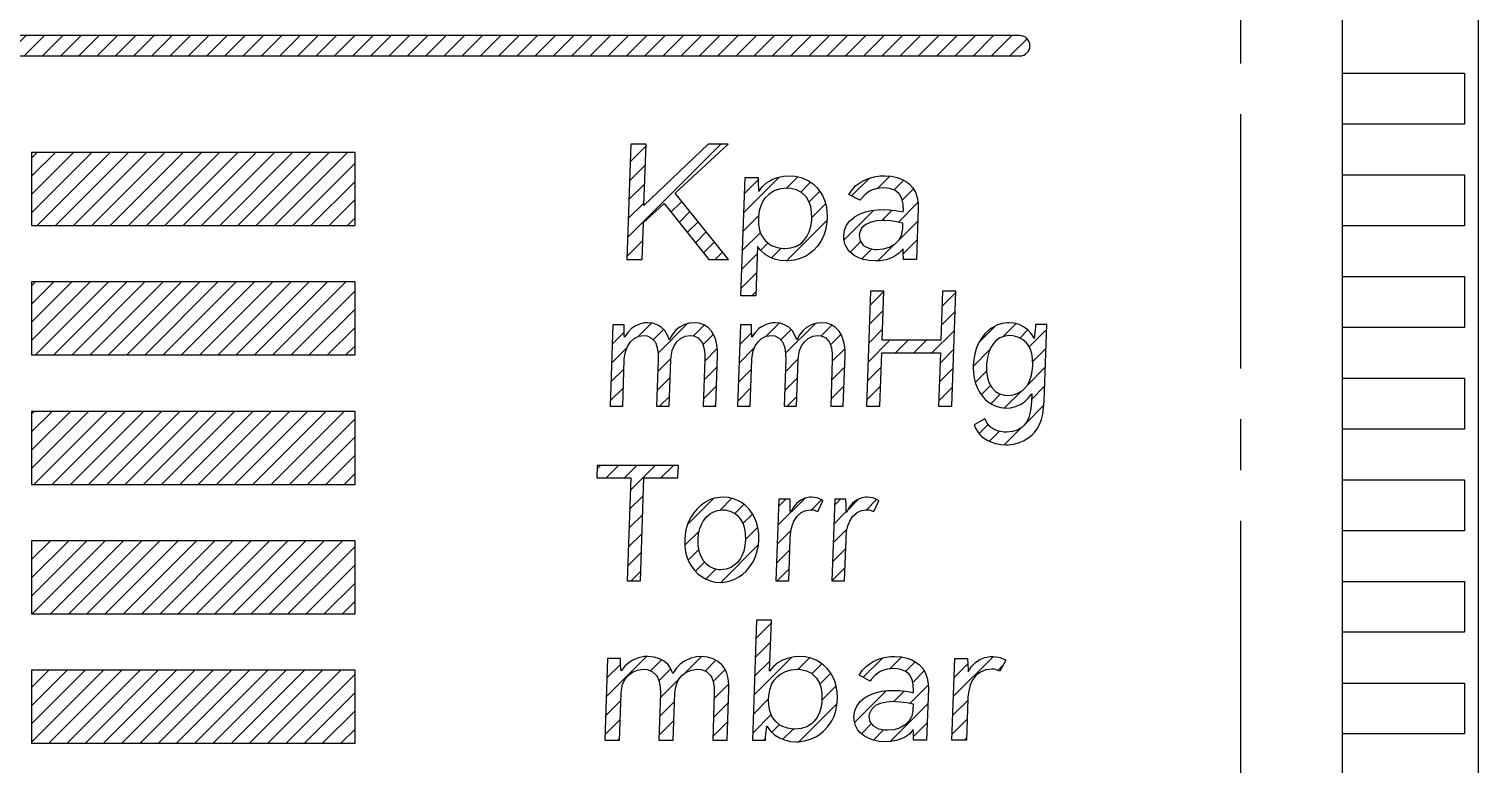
# Model space of a CAD drawing. Header units: millimetres. Extents: x 496 to 1208, y 1378 to 1539.
# Drawn here: x 1056.52 to 1077.9, y 1478.05 to 1488.9 of the extents above; entities that cross this region are included whole.
import ezdxf

# ---------------------------------------------------------------- set-up
doc = ezdxf.new("R2010")
doc.units = ezdxf.units.MM
doc.header["$LTSCALE"] = 3
doc.linetypes.add('CENTER', pattern=[2, 1.25, -0.25, 0.25, -0.25])
doc.layers.add('SY', color=6, linetype='Continuous')
pattern_1 = [(45, (202.90686, 3937.36203), (-0.134703842, 0.134703842), [])]

msp = doc.modelspace()

# ---------------------------------------------------------------- hatches: boundary and pattern name
at = {"linetype": 'Continuous'}
h = msp.add_hatch(dxfattribs=at)
h.set_pattern_fill('ANSI31', color=256, scale=0.06, style=0)
h.set_pattern_definition(pattern_1)
h.paths.add_polyline_path([(1065.626, 1487.201), (1065.594, 1486.297), (1066.54, 1487.201), (1066.836, 1487.201), (1066.053, 1486.476), (1066.841, 1485.5), (1066.549, 1485.5), (1065.89, 1486.323), (1065.586, 1486.042), (1065.567, 1485.5), (1065.34, 1485.5), (1065.4, 1487.201)])
h = msp.add_hatch(dxfattribs=at)
h.set_pattern_fill('ANSI31', color=256, scale=0.06, style=0)
h.set_pattern_definition(pattern_1)
h.paths.add_polyline_path([(1056.556, 1485.999), (1056.556, 1487.076), (1061.33, 1487.076), (1061.33, 1485.999)])
h = msp.add_hatch(dxfattribs=at)
h.set_pattern_fill('ANSI31', color=256, scale=0.06, style=0)
h.set_pattern_definition(pattern_1)
h.paths.add_polyline_path([(1068.298, 1486.105), (1068.29, 1486.016), (1068.274, 1485.933), (1068.249, 1485.856), (1068.215, 1485.785), (1068.205, 1485.768), (1068.153, 1485.694), (1068.095, 1485.631), (1068.029, 1485.577), (1067.983, 1485.549), (1067.9, 1485.511), (1067.814, 1485.488), (1067.726, 1485.476), (1067.694, 1485.476), (1067.606, 1485.483), (1067.52, 1485.503), (1067.454, 1485.531), (1067.381, 1485.573), (1067.318, 1485.629), (1067.268, 1485.691), (1067.243, 1484.962), (1067.026, 1484.962), (1067.087, 1486.706), (1067.278, 1486.706), (1067.28, 1486.616), (1067.284, 1486.537), (1067.287, 1486.501), (1067.34, 1486.572), (1067.405, 1486.628), (1067.479, 1486.673), (1067.483, 1486.676), (1067.567, 1486.709), (1067.654, 1486.728), (1067.739, 1486.734), (1067.826, 1486.728), (1067.912, 1486.708), (1067.993, 1486.674), (1068.022, 1486.659), (1068.09, 1486.612), (1068.149, 1486.555), (1068.2, 1486.488), (1068.229, 1486.442), (1068.26, 1486.371), (1068.282, 1486.295), (1068.295, 1486.214), (1068.299, 1486.128)])
h.paths.add_polyline_path([(1067.506, 1486.504), (1067.528, 1486.514), (1067.614, 1486.54), (1067.704, 1486.548), (1067.761, 1486.545), (1067.844, 1486.525), (1067.917, 1486.487), (1067.978, 1486.432), (1067.991, 1486.416), (1068.029, 1486.353), (1068.055, 1486.281), (1068.069, 1486.198), (1068.071, 1486.105), (1068.07, 1486.076), (1068.058, 1485.986), (1068.034, 1485.906), (1068, 1485.836), (1067.955, 1485.777), (1067.917, 1485.741), (1067.845, 1485.696), (1067.764, 1485.669), (1067.673, 1485.661), (1067.648, 1485.661), (1067.56, 1485.674), (1067.478, 1485.705), (1067.445, 1485.724), (1067.383, 1485.778), (1067.332, 1485.849), (1067.325, 1485.863), (1067.3, 1485.933), (1067.285, 1486.013), (1067.283, 1486.105), (1067.284, 1486.126), (1067.295, 1486.215), (1067.318, 1486.292), (1067.35, 1486.36), (1067.375, 1486.397), (1067.436, 1486.459)])
h = msp.add_hatch(dxfattribs=at)
h.set_pattern_fill('ANSI31', color=256, scale=0.06, style=0)
h.set_pattern_definition(pattern_1)
h.paths.add_polyline_path([(1069.37, 1486.458), (1069.358, 1486.473), (1069.297, 1486.52), (1069.217, 1486.547), (1069.131, 1486.555), (1069.035, 1486.547), (1068.952, 1486.522), (1068.925, 1486.508), (1068.857, 1486.459), (1068.798, 1486.394), (1068.782, 1486.372), (1068.619, 1486.457), (1068.665, 1486.527), (1068.723, 1486.588), (1068.795, 1486.64), (1068.828, 1486.659), (1068.907, 1486.694), (1068.992, 1486.719), (1069.082, 1486.732), (1069.147, 1486.734), (1069.242, 1486.728), (1069.329, 1486.71), (1069.407, 1486.68), (1069.477, 1486.638), (1069.511, 1486.61), (1069.561, 1486.555), (1069.6, 1486.489), (1069.626, 1486.415), (1069.639, 1486.332), (1069.641, 1486.256), (1069.615, 1485.5), (1069.423, 1485.5), (1069.42, 1485.604), (1069.418, 1485.655), (1069.36, 1485.59), (1069.289, 1485.54), (1069.25, 1485.521), (1069.169, 1485.494), (1069.079, 1485.479), (1069.012, 1485.476), (1068.919, 1485.482), (1068.833, 1485.499), (1068.775, 1485.519), (1068.697, 1485.558), (1068.632, 1485.611), (1068.601, 1485.647), (1068.563, 1485.715), (1068.544, 1485.794), (1068.542, 1485.849), (1068.554, 1485.931), (1068.585, 1486.003), (1068.632, 1486.068), (1068.699, 1486.124), (1068.713, 1486.132), (1068.783, 1486.17), (1068.862, 1486.199), (1068.948, 1486.22), (1069.042, 1486.232), (1069.127, 1486.235), (1069.215, 1486.232), (1069.304, 1486.222), (1069.394, 1486.206), (1069.422, 1486.2), (1069.423, 1486.221), (1069.419, 1486.315), (1069.401, 1486.395)])
h.paths.add_polyline_path([(1069.022, 1486.066), (1069.124, 1486.072), (1069.147, 1486.072), (1069.231, 1486.066), (1069.322, 1486.054), (1069.416, 1486.035), (1069.413, 1485.947), (1069.412, 1485.935), (1069.396, 1485.852), (1069.358, 1485.783), (1069.298, 1485.726), (1069.289, 1485.719), (1069.214, 1485.678), (1069.13, 1485.653), (1069.038, 1485.645), (1069, 1485.647), (1068.911, 1485.663), (1068.841, 1485.7), (1068.83, 1485.709), (1068.783, 1485.771), (1068.769, 1485.851), (1068.773, 1485.885), (1068.804, 1485.958), (1068.867, 1486.014), (1068.935, 1486.046)])
h = msp.add_hatch(dxfattribs=at)
h.set_pattern_fill('ANSI31', color=256, scale=0.06, style=0)
h.set_pattern_definition(pattern_1)
h.paths.add_polyline_path([(1056.556, 1484.089), (1056.556, 1485.166), (1061.33, 1485.166), (1061.33, 1484.089)])
h = msp.add_hatch(dxfattribs=at)
h.set_pattern_fill('ANSI31', color=256, scale=0.06, style=0)
h.set_pattern_definition(pattern_1)
h.paths.add_polyline_path([(1070.137, 1483.331), (1069.942, 1483.331), (1069.969, 1484.12), (1069.103, 1484.12), (1069.075, 1483.331), (1068.879, 1483.331), (1068.938, 1485.03), (1069.135, 1485.03), (1069.109, 1484.306), (1069.976, 1484.306), (1070, 1485.03), (1070.197, 1485.03)])
h = msp.add_hatch(dxfattribs=at)
h.set_pattern_fill('ANSI31', color=256, scale=0.06, style=0)
h.set_pattern_definition(pattern_1)
h.paths.add_polyline_path([(1066.456, 1484.262), (1066.444, 1484.285), (1066.395, 1484.34), (1066.329, 1484.37), (1066.278, 1484.375), (1066.203, 1484.364), (1066.134, 1484.331), (1066.08, 1484.283), (1066.039, 1484.224), (1066.01, 1484.153), (1065.993, 1484.068), (1065.989, 1484.016), (1065.965, 1483.331), (1065.781, 1483.331), (1065.804, 1484.018), (1065.802, 1484.113), (1065.791, 1484.193), (1065.768, 1484.261), (1065.757, 1484.283), (1065.707, 1484.339), (1065.642, 1484.37), (1065.592, 1484.375), (1065.517, 1484.364), (1065.449, 1484.331), (1065.394, 1484.283), (1065.354, 1484.223), (1065.324, 1484.152), (1065.308, 1484.067), (1065.304, 1484.016), (1065.28, 1483.331), (1065.093, 1483.331), (1065.134, 1484.536), (1065.3, 1484.536), (1065.301, 1484.459), (1065.304, 1484.373), (1065.305, 1484.352), (1065.354, 1484.422), (1065.409, 1484.478), (1065.456, 1484.51), (1065.527, 1484.544), (1065.602, 1484.561), (1065.648, 1484.564), (1065.726, 1484.556), (1065.798, 1484.531), (1065.848, 1484.501), (1065.9, 1484.448), (1065.94, 1484.383), (1065.966, 1484.311), (1066.009, 1484.386), (1066.06, 1484.448), (1066.118, 1484.497), (1066.123, 1484.501), (1066.194, 1484.538), (1066.268, 1484.559), (1066.331, 1484.564), (1066.409, 1484.556), (1066.479, 1484.532), (1066.541, 1484.492), (1066.591, 1484.441), (1066.627, 1484.382), (1066.654, 1484.314), (1066.671, 1484.237), (1066.68, 1484.151), (1066.679, 1484.083), (1066.653, 1483.331), (1066.469, 1483.331), (1066.492, 1484.018), (1066.49, 1484.113), (1066.478, 1484.194)])
h = msp.add_hatch(dxfattribs=at)
h.set_pattern_fill('ANSI31', color=256, scale=0.06, style=0)
h.set_pattern_definition(pattern_1)
h.paths.add_polyline_path([(1067.65, 1484.261), (1067.639, 1484.283), (1067.589, 1484.339), (1067.524, 1484.37), (1067.474, 1484.375), (1067.399, 1484.364), (1067.331, 1484.331), (1067.278, 1484.283), (1067.236, 1484.223), (1067.206, 1484.152), (1067.19, 1484.067), (1067.186, 1484.016), (1067.162, 1483.331), (1066.975, 1483.331), (1067.017, 1484.536), (1067.182, 1484.536), (1067.183, 1484.459), (1067.186, 1484.373), (1067.187, 1484.352), (1067.236, 1484.422), (1067.291, 1484.478), (1067.338, 1484.51), (1067.409, 1484.544), (1067.484, 1484.561), (1067.53, 1484.564), (1067.608, 1484.556), (1067.68, 1484.531), (1067.73, 1484.501), (1067.782, 1484.448), (1067.823, 1484.383), (1067.849, 1484.311), (1067.891, 1484.386), (1067.942, 1484.448), (1068, 1484.497), (1068.005, 1484.501), (1068.076, 1484.538), (1068.15, 1484.559), (1068.213, 1484.564), (1068.291, 1484.556), (1068.362, 1484.532), (1068.423, 1484.492), (1068.473, 1484.441), (1068.509, 1484.382), (1068.536, 1484.314), (1068.553, 1484.237), (1068.562, 1484.151), (1068.562, 1484.083), (1068.535, 1483.331), (1068.351, 1483.331), (1068.374, 1484.018), (1068.372, 1484.113), (1068.361, 1484.194), (1068.339, 1484.262), (1068.326, 1484.285), (1068.277, 1484.34), (1068.211, 1484.37), (1068.16, 1484.375), (1068.085, 1484.364), (1068.016, 1484.331), (1067.963, 1484.283), (1067.921, 1484.224), (1067.892, 1484.153), (1067.875, 1484.068), (1067.871, 1484.016), (1067.847, 1483.331), (1067.663, 1483.331), (1067.687, 1484.018), (1067.685, 1484.113), (1067.673, 1484.193)])
h = msp.add_hatch(dxfattribs=at)
h.set_pattern_fill('ANSI31', color=256, scale=0.06, style=0)
h.set_pattern_definition(pattern_1)
h.paths.add_polyline_path([(1071.31, 1484.404), (1071.353, 1484.335), (1071.353, 1484.333), (1071.364, 1484.42), (1071.371, 1484.5), (1071.374, 1484.538), (1071.54, 1484.538), (1071.5, 1483.407), (1071.493, 1483.308), (1071.48, 1483.217), (1071.46, 1483.135), (1071.432, 1483.063), (1071.399, 1482.999), (1071.358, 1482.945), (1071.324, 1482.91), (1071.261, 1482.86), (1071.195, 1482.822), (1071.124, 1482.792), (1071.05, 1482.773), (1070.971, 1482.765), (1070.942, 1482.764), (1070.861, 1482.769), (1070.785, 1482.783), (1070.713, 1482.806), (1070.646, 1482.838), (1070.643, 1482.84), (1070.578, 1482.887), (1070.527, 1482.944), (1070.488, 1483.009), (1070.47, 1483.057), (1070.625, 1483.147), (1070.66, 1483.082), (1070.705, 1483.029), (1070.762, 1482.99), (1070.829, 1482.964), (1070.909, 1482.952), (1070.95, 1482.95), (1071.034, 1482.958), (1071.107, 1482.98), (1071.171, 1483.018), (1071.208, 1483.052), (1071.244, 1483.102), (1071.274, 1483.166), (1071.295, 1483.244), (1071.308, 1483.336), (1071.313, 1483.412), (1071.317, 1483.516), (1071.266, 1483.449), (1071.208, 1483.394), (1071.15, 1483.359), (1071.077, 1483.327), (1071.002, 1483.31), (1070.937, 1483.305), (1070.861, 1483.312), (1070.788, 1483.333), (1070.718, 1483.366), (1070.694, 1483.381), (1070.636, 1483.427), (1070.584, 1483.484), (1070.54, 1483.55), (1070.515, 1483.6), (1070.487, 1483.669), (1070.468, 1483.745), (1070.456, 1483.826), (1070.453, 1483.912), (1070.454, 1483.934), (1070.461, 1484.022), (1070.476, 1484.105), (1070.498, 1484.181), (1070.528, 1484.253), (1070.536, 1484.271), (1070.581, 1484.344), (1070.632, 1484.408), (1070.689, 1484.46), (1070.731, 1484.489), (1070.804, 1484.527), (1070.877, 1484.552), (1070.953, 1484.563), (1070.98, 1484.564), (1071.058, 1484.557), (1071.131, 1484.537), (1071.197, 1484.505), (1071.258, 1484.461)])
h.paths.add_polyline_path([(1070.786, 1484.296), (1070.847, 1484.34), (1070.918, 1484.366), (1070.996, 1484.375), (1071.042, 1484.373), (1071.114, 1484.354), (1071.18, 1484.319), (1071.239, 1484.269), (1071.26, 1484.244), (1071.294, 1484.184), (1071.317, 1484.113), (1071.33, 1484.03), (1071.332, 1483.934), (1071.328, 1483.883), (1071.315, 1483.793), (1071.291, 1483.716), (1071.258, 1483.65), (1071.215, 1483.598), (1071.18, 1483.565), (1071.114, 1483.524), (1071.043, 1483.499), (1070.965, 1483.491), (1070.917, 1483.494), (1070.844, 1483.513), (1070.782, 1483.551), (1070.729, 1483.607), (1070.718, 1483.624), (1070.685, 1483.685), (1070.664, 1483.758), (1070.652, 1483.841), (1070.651, 1483.934), (1070.652, 1483.96), (1070.663, 1484.05), (1070.682, 1484.13), (1070.712, 1484.199), (1070.752, 1484.259)])
h = msp.add_hatch(dxfattribs=at)
h.set_pattern_fill('ANSI31', color=256, scale=0.06, style=0)
h.set_pattern_definition(pattern_1)
h.paths.add_polyline_path([(1056.556, 1482.179), (1056.556, 1483.256), (1061.33, 1483.256), (1061.33, 1482.179)])
h = msp.add_hatch(dxfattribs=at)
h.set_pattern_fill('ANSI31', color=256, scale=0.06, style=0)
h.set_pattern_definition(pattern_1)
h.paths.add_polyline_path([(1064.898, 1482.274), (1064.904, 1482.458), (1066.103, 1482.458), (1066.096, 1482.274), (1065.594, 1482.274), (1065.541, 1480.758), (1065.345, 1480.758), (1065.398, 1482.274)])
h = msp.add_hatch(dxfattribs=at)
h.set_pattern_fill('ANSI31', color=256, scale=0.06, style=0)
h.set_pattern_definition(pattern_1)
h.paths.add_polyline_path([(1067.267, 1481.194), (1067.242, 1481.117), (1067.209, 1481.046), (1067.204, 1481.036), (1067.159, 1480.965), (1067.107, 1480.903), (1067.047, 1480.85), (1066.996, 1480.813), (1066.924, 1480.776), (1066.851, 1480.749), (1066.775, 1480.735), (1066.721, 1480.732), (1066.644, 1480.738), (1066.57, 1480.756), (1066.5, 1480.786), (1066.453, 1480.813), (1066.391, 1480.859), (1066.338, 1480.914), (1066.291, 1480.977), (1066.258, 1481.036), (1066.228, 1481.108), (1066.209, 1481.183), (1066.197, 1481.264), (1066.195, 1481.349), (1066.195, 1481.362), (1066.203, 1481.446), (1066.219, 1481.528), (1066.243, 1481.604), (1066.277, 1481.676), (1066.283, 1481.687), (1066.329, 1481.757), (1066.38, 1481.82), (1066.438, 1481.874), (1066.492, 1481.911), (1066.562, 1481.949), (1066.637, 1481.974), (1066.712, 1481.988), (1066.765, 1481.991), (1066.843, 1481.985), (1066.917, 1481.967), (1066.988, 1481.938), (1067.033, 1481.911), (1067.095, 1481.866), (1067.149, 1481.811), (1067.194, 1481.747), (1067.226, 1481.689), (1067.256, 1481.617), (1067.276, 1481.542), (1067.288, 1481.461), (1067.291, 1481.376), (1067.29, 1481.362), (1067.283, 1481.275)])
h.paths.add_polyline_path([(1066.968, 1481.021), (1066.908, 1480.971), (1066.879, 1480.954), (1066.807, 1480.927), (1066.728, 1480.918), (1066.693, 1480.92), (1066.619, 1480.937), (1066.551, 1480.971), (1066.522, 1480.995), (1066.471, 1481.053), (1066.431, 1481.124), (1066.408, 1481.194), (1066.395, 1481.273), (1066.393, 1481.362), (1066.401, 1481.447), (1066.419, 1481.527), (1066.448, 1481.598), (1066.469, 1481.637), (1066.519, 1481.702), (1066.578, 1481.751), (1066.608, 1481.769), (1066.681, 1481.796), (1066.759, 1481.805), (1066.794, 1481.803), (1066.868, 1481.786), (1066.936, 1481.751), (1066.966, 1481.728), (1067.016, 1481.671), (1067.056, 1481.598), (1067.077, 1481.529), (1067.09, 1481.449), (1067.092, 1481.362), (1067.084, 1481.276), (1067.066, 1481.196), (1067.039, 1481.124), (1067.017, 1481.086)])
h = msp.add_hatch(dxfattribs=at)
h.set_pattern_fill('ANSI31', color=256, scale=0.06, style=0)
h.set_pattern_definition(pattern_1)
h.paths.add_polyline_path([(1067.542, 1480.758), (1067.584, 1481.963), (1067.75, 1481.963), (1067.751, 1481.872), (1067.754, 1481.793), (1067.756, 1481.765), (1067.799, 1481.843), (1067.849, 1481.903), (1067.907, 1481.948), (1067.97, 1481.977), (1068.042, 1481.99), (1068.066, 1481.991), (1068.144, 1481.982), (1068.164, 1481.977), (1068.233, 1481.939), (1068.236, 1481.937), (1068.162, 1481.777), (1068.093, 1481.802), (1068.057, 1481.805), (1067.981, 1481.794), (1067.914, 1481.762), (1067.855, 1481.709), (1067.844, 1481.696), (1067.807, 1481.637), (1067.78, 1481.567), (1067.762, 1481.485), (1067.752, 1481.392), (1067.751, 1481.373), (1067.73, 1480.758)])
h = msp.add_hatch(dxfattribs=at)
h.set_pattern_fill('ANSI31', color=256, scale=0.06, style=0)
h.set_pattern_definition(pattern_1)
h.paths.add_polyline_path([(1068.574, 1481.963), (1068.576, 1481.872), (1068.579, 1481.793), (1068.581, 1481.765), (1068.623, 1481.843), (1068.673, 1481.903), (1068.731, 1481.948), (1068.795, 1481.977), (1068.867, 1481.99), (1068.89, 1481.991), (1068.968, 1481.982), (1068.989, 1481.977), (1069.057, 1481.939), (1069.06, 1481.937), (1068.986, 1481.777), (1068.916, 1481.802), (1068.882, 1481.805), (1068.806, 1481.794), (1068.739, 1481.762), (1068.679, 1481.709), (1068.668, 1481.696), (1068.632, 1481.637), (1068.604, 1481.567), (1068.585, 1481.485), (1068.577, 1481.392), (1068.576, 1481.373), (1068.554, 1480.758), (1068.367, 1480.758), (1068.409, 1481.963)])
h = msp.add_hatch(dxfattribs=at)
h.set_pattern_fill('ANSI31', color=256, scale=0.06, style=0)
h.set_pattern_definition(pattern_1)
h.paths.add_polyline_path([(1056.556, 1480.269), (1056.556, 1481.346), (1061.33, 1481.346), (1061.33, 1480.269)])
h = msp.add_hatch(dxfattribs=at)
h.set_pattern_fill('ANSI31', color=256, scale=0.06, style=0)
h.set_pattern_definition(pattern_1)
h.paths.add_polyline_path([(1068.4, 1478.761), (1068.365, 1478.691), (1068.355, 1478.673), (1068.304, 1478.599), (1068.245, 1478.536), (1068.18, 1478.483), (1068.133, 1478.455), (1068.05, 1478.417), (1067.965, 1478.393), (1067.877, 1478.381), (1067.845, 1478.381), (1067.756, 1478.387), (1067.67, 1478.408), (1067.594, 1478.439), (1067.522, 1478.482), (1067.462, 1478.539), (1067.412, 1478.607), (1067.409, 1478.612), (1067.399, 1478.532), (1067.39, 1478.45), (1067.386, 1478.406), (1067.195, 1478.406), (1067.256, 1480.173), (1067.474, 1480.173), (1067.448, 1479.423), (1067.505, 1479.49), (1067.572, 1479.545), (1067.641, 1479.586), (1067.726, 1479.617), (1067.813, 1479.635), (1067.889, 1479.639), (1067.977, 1479.633), (1068.061, 1479.613), (1068.144, 1479.58), (1068.172, 1479.565), (1068.24, 1479.518), (1068.3, 1479.461), (1068.35, 1479.394), (1068.379, 1479.347), (1068.41, 1479.276), (1068.433, 1479.201), (1068.446, 1479.12), (1068.45, 1479.033), (1068.449, 1479.009), (1068.442, 1478.921), (1068.425, 1478.839)])
h.paths.add_polyline_path([(1067.996, 1478.602), (1067.914, 1478.576), (1067.823, 1478.567), (1067.798, 1478.567), (1067.711, 1478.581), (1067.629, 1478.61), (1067.595, 1478.629), (1067.533, 1478.683), (1067.483, 1478.754), (1067.476, 1478.768), (1067.45, 1478.839), (1067.435, 1478.919), (1067.433, 1479.009), (1067.436, 1479.058), (1067.451, 1479.147), (1067.478, 1479.225), (1067.515, 1479.29), (1067.565, 1479.344), (1067.607, 1479.377), (1067.682, 1479.418), (1067.765, 1479.443), (1067.854, 1479.451), (1067.91, 1479.448), (1067.995, 1479.428), (1068.067, 1479.391), (1068.128, 1479.335), (1068.141, 1479.32), (1068.179, 1479.258), (1068.204, 1479.185), (1068.219, 1479.103), (1068.221, 1479.009), (1068.22, 1478.982), (1068.208, 1478.891), (1068.184, 1478.811), (1068.151, 1478.741), (1068.105, 1478.683), (1068.066, 1478.646)])
h = msp.add_hatch(dxfattribs=at)
h.set_pattern_fill('ANSI31', color=256, scale=0.06, style=0)
h.set_pattern_definition(pattern_1)
h.paths.add_polyline_path([(1066.196, 1479.573), (1066.202, 1479.576), (1066.284, 1479.613), (1066.369, 1479.634), (1066.442, 1479.639), (1066.533, 1479.631), (1066.614, 1479.607), (1066.686, 1479.567), (1066.744, 1479.516), (1066.787, 1479.458), (1066.818, 1479.391), (1066.838, 1479.313), (1066.848, 1479.226), (1066.848, 1479.158), (1066.823, 1478.406), (1066.608, 1478.406), (1066.632, 1479.094), (1066.63, 1479.189), (1066.615, 1479.269), (1066.589, 1479.337), (1066.575, 1479.361), (1066.518, 1479.416), (1066.441, 1479.446), (1066.382, 1479.451), (1066.294, 1479.44), (1066.216, 1479.406), (1066.153, 1479.358), (1066.106, 1479.299), (1066.073, 1479.228), (1066.054, 1479.144), (1066.05, 1479.091), (1066.026, 1478.406), (1065.812, 1478.406), (1065.836, 1479.094), (1065.834, 1479.188), (1065.819, 1479.269), (1065.792, 1479.336), (1065.779, 1479.358), (1065.722, 1479.415), (1065.646, 1479.445), (1065.588, 1479.451), (1065.5, 1479.44), (1065.423, 1479.406), (1065.36, 1479.358), (1065.313, 1479.298), (1065.279, 1479.227), (1065.261, 1479.143), (1065.256, 1479.091), (1065.232, 1478.406), (1065.016, 1478.406), (1065.058, 1479.611), (1065.249, 1479.611), (1065.25, 1479.536), (1065.254, 1479.449), (1065.255, 1479.428), (1065.312, 1479.498), (1065.376, 1479.553), (1065.43, 1479.586), (1065.511, 1479.619), (1065.599, 1479.637), (1065.651, 1479.639), (1065.743, 1479.631), (1065.825, 1479.607), (1065.883, 1479.576), (1065.944, 1479.525), (1065.991, 1479.458), (1066.022, 1479.386), (1066.071, 1479.462), (1066.129, 1479.525)])
h = msp.add_hatch(dxfattribs=at)
h.set_pattern_fill('ANSI31', color=256, scale=0.06, style=0)
h.set_pattern_definition(pattern_1)
h.paths.add_polyline_path([(1068.705, 1478.836), (1068.734, 1478.908), (1068.783, 1478.973), (1068.849, 1479.028), (1068.863, 1479.038), (1068.934, 1479.076), (1069.012, 1479.105), (1069.098, 1479.126), (1069.192, 1479.136), (1069.277, 1479.139), (1069.365, 1479.136), (1069.454, 1479.128), (1069.544, 1479.112), (1069.572, 1479.105), (1069.573, 1479.126), (1069.569, 1479.221), (1069.551, 1479.3), (1069.52, 1479.364), (1069.508, 1479.379), (1069.447, 1479.425), (1069.368, 1479.452), (1069.281, 1479.46), (1069.185, 1479.452), (1069.103, 1479.427), (1069.075, 1479.414), (1069.007, 1479.365), (1068.949, 1479.299), (1068.933, 1479.277), (1068.77, 1479.363), (1068.815, 1479.432), (1068.873, 1479.493), (1068.945, 1479.545), (1068.979, 1479.565), (1069.057, 1479.6), (1069.141, 1479.624), (1069.232, 1479.637), (1069.297, 1479.639), (1069.393, 1479.633), (1069.479, 1479.615), (1069.557, 1479.585), (1069.627, 1479.543), (1069.661, 1479.516), (1069.711, 1479.46), (1069.75, 1479.395), (1069.776, 1479.321), (1069.79, 1479.238), (1069.792, 1479.161), (1069.765, 1478.406), (1069.573, 1478.406), (1069.57, 1478.509), (1069.568, 1478.56), (1069.511, 1478.495), (1069.439, 1478.446), (1069.4, 1478.427), (1069.319, 1478.399), (1069.231, 1478.384), (1069.161, 1478.381), (1069.07, 1478.387), (1068.984, 1478.405), (1068.926, 1478.425), (1068.847, 1478.463), (1068.782, 1478.516), (1068.751, 1478.553), (1068.714, 1478.62), (1068.695, 1478.699), (1068.693, 1478.754)])
h.paths.add_polyline_path([(1068.955, 1478.863), (1069.017, 1478.919), (1069.086, 1478.952), (1069.172, 1478.971), (1069.274, 1478.978), (1069.297, 1478.977), (1069.383, 1478.972), (1069.472, 1478.96), (1069.566, 1478.94), (1069.563, 1478.852), (1069.563, 1478.841), (1069.546, 1478.758), (1069.508, 1478.688), (1069.448, 1478.631), (1069.439, 1478.624), (1069.364, 1478.584), (1069.28, 1478.559), (1069.188, 1478.55), (1069.149, 1478.552), (1069.062, 1478.569), (1068.991, 1478.605), (1068.98, 1478.614), (1068.933, 1478.676), (1068.92, 1478.756), (1068.923, 1478.791)])
h = msp.add_hatch(dxfattribs=at)
h.set_pattern_fill('ANSI31', color=256, scale=0.06, style=0)
h.set_pattern_definition(pattern_1)
h.paths.add_polyline_path([(1070.44, 1479.285), (1070.408, 1479.215), (1070.387, 1479.134), (1070.376, 1479.04), (1070.376, 1479.021), (1070.354, 1478.406), (1070.137, 1478.406), (1070.18, 1479.611), (1070.371, 1479.611), (1070.373, 1479.521), (1070.377, 1479.442), (1070.379, 1479.414), (1070.429, 1479.491), (1070.486, 1479.551), (1070.552, 1479.596), (1070.626, 1479.626), (1070.709, 1479.639), (1070.737, 1479.639), (1070.827, 1479.631), (1070.851, 1479.625), (1070.93, 1479.588), (1070.934, 1479.586), (1070.849, 1479.425), (1070.768, 1479.451), (1070.728, 1479.453), (1070.64, 1479.443), (1070.562, 1479.41), (1070.494, 1479.358), (1070.481, 1479.344)])
h = msp.add_hatch(dxfattribs=at)
h.set_pattern_fill('ANSI31', color=256, scale=0.06, style=0)
h.set_pattern_definition(pattern_1)
h.paths.add_polyline_path([(1056.556, 1478.359), (1056.556, 1479.436), (1061.33, 1479.436), (1061.33, 1478.359)])
at = {"layer": 'SY', "linetype": 'Continuous'}
h = msp.add_hatch(dxfattribs=at)
h.set_pattern_fill('ANSI31', color=256, scale=0.06, style=0)
h.set_pattern_definition(pattern_1)
h.paths.add_polyline_path([(1071.14, 1488.502), (1032.808, 1488.502, -1), (1032.808, 1488.802), (1071.14, 1488.802, -1)])

# ---------------------------------------------------------------- linework, layer by layer
msp.add_lwpolyline([(1077.905, 1509.351), (1077.905, 1445.391), (1025.185, 1445.391), (1025.185, 1509.351)], close=True)
for points in [[(1075.905, 1445.391), (1075.905, 1509.351)], [(1075.905, 1488.246), (1077.705, 1488.246), (1077.705, 1487.496), (1075.905, 1487.496)], [(1075.905, 1486.746), (1077.705, 1486.746), (1077.705, 1485.996), (1075.905, 1485.996)], [(1075.905, 1485.246), (1077.705, 1485.246), (1077.705, 1484.496), (1075.905, 1484.496)], [(1075.905, 1483.746), (1077.705, 1483.746), (1077.705, 1482.996), (1075.905, 1482.996)], [(1075.905, 1482.246), (1077.705, 1482.246), (1077.705, 1481.496), (1075.905, 1481.496)], [(1075.905, 1480.746), (1077.705, 1480.746), (1077.705, 1479.996), (1075.905, 1479.996)], [(1075.905, 1479.246), (1077.705, 1479.246), (1077.705, 1478.496), (1075.905, 1478.496)]]:
    msp.add_lwpolyline(points)
at = {"linetype": 'CENTER'}
msp.add_lwpolyline([(1073.405, 1507.851), (1029.685, 1507.851, 0.414214), (1028.685, 1506.851), (1028.685, 1447.891, 0.414214), (1029.685, 1446.891), (1073.405, 1446.891, 0.414214), (1074.405, 1447.891), (1074.405, 1506.851, 0.414214)], format="xyb", close=True, dxfattribs=at)
at = {"linetype": 'Continuous'}
for points in [[(1065.4, 1487.201), (1065.34, 1485.5), (1065.567, 1485.5), (1065.586, 1486.042), (1065.89, 1486.323), (1066.549, 1485.5), (1066.841, 1485.5), (1066.053, 1486.476), (1066.836, 1487.201), (1066.54, 1487.201), (1065.594, 1486.297), (1065.626, 1487.201)], [(1061.33, 1485.999), (1061.33, 1487.076), (1056.556, 1487.076), (1056.556, 1485.999)], [(1068.298, 1486.105), (1068.29, 1486.016), (1068.274, 1485.933), (1068.249, 1485.856), (1068.215, 1485.785), (1068.205, 1485.768), (1068.153, 1485.694), (1068.095, 1485.631), (1068.029, 1485.577), (1067.983, 1485.549), (1067.9, 1485.511), (1067.814, 1485.488), (1067.726, 1485.476), (1067.694, 1485.476), (1067.606, 1485.483), (1067.52, 1485.503), (1067.454, 1485.531), (1067.381, 1485.573), (1067.318, 1485.629), (1067.268, 1485.691), (1067.243, 1484.962), (1067.026, 1484.962), (1067.087, 1486.706), (1067.278, 1486.706), (1067.28, 1486.616), (1067.284, 1486.537), (1067.287, 1486.501), (1067.34, 1486.572), (1067.405, 1486.628), (1067.479, 1486.673), (1067.483, 1486.676), (1067.567, 1486.709), (1067.654, 1486.728), (1067.739, 1486.734), (1067.826, 1486.728), (1067.912, 1486.708), (1067.993, 1486.674), (1068.022, 1486.659), (1068.09, 1486.612), (1068.149, 1486.555), (1068.2, 1486.488), (1068.229, 1486.442), (1068.26, 1486.371), (1068.282, 1486.295), (1068.295, 1486.214), (1068.299, 1486.128)], [(1069.37, 1486.458), (1069.358, 1486.473), (1069.297, 1486.52), (1069.217, 1486.547), (1069.131, 1486.555), (1069.035, 1486.547), (1068.952, 1486.522), (1068.925, 1486.508), (1068.857, 1486.459), (1068.798, 1486.394), (1068.782, 1486.372), (1068.619, 1486.457), (1068.665, 1486.527), (1068.723, 1486.588), (1068.795, 1486.64), (1068.828, 1486.659), (1068.907, 1486.694), (1068.992, 1486.719), (1069.082, 1486.732), (1069.147, 1486.734), (1069.242, 1486.728), (1069.329, 1486.71), (1069.407, 1486.68), (1069.477, 1486.638), (1069.511, 1486.61), (1069.561, 1486.555), (1069.6, 1486.489), (1069.626, 1486.415), (1069.639, 1486.332), (1069.641, 1486.256), (1069.615, 1485.5), (1069.423, 1485.5), (1069.42, 1485.604), (1069.418, 1485.655), (1069.36, 1485.59), (1069.289, 1485.54), (1069.25, 1485.521), (1069.169, 1485.494), (1069.079, 1485.479), (1069.012, 1485.476), (1068.919, 1485.482), (1068.833, 1485.499), (1068.775, 1485.519), (1068.697, 1485.558), (1068.632, 1485.611), (1068.601, 1485.647), (1068.563, 1485.715), (1068.544, 1485.794), (1068.542, 1485.849), (1068.554, 1485.931), (1068.585, 1486.003), (1068.632, 1486.068), (1068.699, 1486.124), (1068.713, 1486.132), (1068.783, 1486.17), (1068.862, 1486.199), (1068.948, 1486.22), (1069.042, 1486.232), (1069.127, 1486.235), (1069.215, 1486.232), (1069.304, 1486.222), (1069.394, 1486.206), (1069.422, 1486.2), (1069.423, 1486.221), (1069.419, 1486.315), (1069.401, 1486.395)], [(1067.436, 1486.459), (1067.375, 1486.397), (1067.35, 1486.36), (1067.318, 1486.292), (1067.295, 1486.215), (1067.284, 1486.126), (1067.283, 1486.105), (1067.285, 1486.013), (1067.3, 1485.933), (1067.325, 1485.863), (1067.332, 1485.849), (1067.383, 1485.778), (1067.445, 1485.724), (1067.478, 1485.705), (1067.56, 1485.674), (1067.648, 1485.661), (1067.673, 1485.661), (1067.764, 1485.669), (1067.845, 1485.696), (1067.917, 1485.741), (1067.955, 1485.777), (1068, 1485.836), (1068.034, 1485.906), (1068.058, 1485.986), (1068.07, 1486.076), (1068.071, 1486.105), (1068.069, 1486.198), (1068.055, 1486.281), (1068.029, 1486.353), (1067.991, 1486.416), (1067.978, 1486.432), (1067.917, 1486.487), (1067.844, 1486.525), (1067.761, 1486.545), (1067.704, 1486.548), (1067.614, 1486.54), (1067.528, 1486.514), (1067.506, 1486.504)], [(1068.935, 1486.046), (1068.867, 1486.014), (1068.804, 1485.958), (1068.773, 1485.885), (1068.769, 1485.851), (1068.783, 1485.771), (1068.83, 1485.709), (1068.841, 1485.7), (1068.911, 1485.663), (1069, 1485.647), (1069.038, 1485.645), (1069.13, 1485.653), (1069.214, 1485.678), (1069.289, 1485.719), (1069.298, 1485.726), (1069.358, 1485.783), (1069.396, 1485.852), (1069.412, 1485.935), (1069.413, 1485.947), (1069.416, 1486.035), (1069.322, 1486.054), (1069.231, 1486.066), (1069.147, 1486.072), (1069.124, 1486.072), (1069.022, 1486.066)], [(1061.33, 1484.089), (1061.33, 1485.166), (1056.556, 1485.166), (1056.556, 1484.089)], [(1070.197, 1485.03), (1070, 1485.03), (1069.976, 1484.306), (1069.109, 1484.306), (1069.135, 1485.03), (1068.938, 1485.03), (1068.879, 1483.331), (1069.075, 1483.331), (1069.103, 1484.12), (1069.969, 1484.12), (1069.942, 1483.331), (1070.137, 1483.331)], [(1066.478, 1484.194), (1066.49, 1484.113), (1066.492, 1484.018), (1066.469, 1483.331), (1066.653, 1483.331), (1066.679, 1484.083), (1066.68, 1484.151), (1066.671, 1484.237), (1066.654, 1484.314), (1066.627, 1484.382), (1066.591, 1484.441), (1066.541, 1484.492), (1066.479, 1484.532), (1066.409, 1484.556), (1066.331, 1484.564), (1066.268, 1484.559), (1066.194, 1484.538), (1066.123, 1484.501), (1066.118, 1484.497), (1066.06, 1484.448), (1066.009, 1484.386), (1065.966, 1484.311), (1065.94, 1484.383), (1065.9, 1484.448), (1065.848, 1484.501), (1065.798, 1484.531), (1065.726, 1484.556), (1065.648, 1484.564), (1065.602, 1484.561), (1065.527, 1484.544), (1065.456, 1484.51), (1065.409, 1484.478), (1065.354, 1484.422), (1065.305, 1484.352), (1065.304, 1484.373), (1065.301, 1484.459), (1065.3, 1484.536), (1065.134, 1484.536), (1065.093, 1483.331), (1065.28, 1483.331), (1065.304, 1484.016), (1065.308, 1484.067), (1065.324, 1484.152), (1065.354, 1484.223), (1065.394, 1484.283), (1065.449, 1484.331), (1065.517, 1484.364), (1065.592, 1484.375), (1065.642, 1484.37), (1065.707, 1484.339), (1065.757, 1484.283), (1065.768, 1484.261), (1065.791, 1484.193), (1065.802, 1484.113), (1065.804, 1484.018), (1065.781, 1483.331), (1065.965, 1483.331), (1065.989, 1484.016), (1065.993, 1484.068), (1066.01, 1484.153), (1066.039, 1484.224), (1066.08, 1484.283), (1066.134, 1484.331), (1066.203, 1484.364), (1066.278, 1484.375), (1066.329, 1484.37), (1066.395, 1484.34), (1066.444, 1484.285), (1066.456, 1484.262)], [(1067.673, 1484.193), (1067.685, 1484.113), (1067.687, 1484.018), (1067.663, 1483.331), (1067.847, 1483.331), (1067.871, 1484.016), (1067.875, 1484.068), (1067.892, 1484.153), (1067.921, 1484.224), (1067.963, 1484.283), (1068.016, 1484.331), (1068.085, 1484.364), (1068.16, 1484.375), (1068.211, 1484.37), (1068.277, 1484.34), (1068.326, 1484.285), (1068.339, 1484.262), (1068.361, 1484.194), (1068.372, 1484.113), (1068.374, 1484.018), (1068.351, 1483.331), (1068.535, 1483.331), (1068.562, 1484.083), (1068.562, 1484.151), (1068.553, 1484.237), (1068.536, 1484.314), (1068.509, 1484.382), (1068.473, 1484.441), (1068.423, 1484.492), (1068.362, 1484.532), (1068.291, 1484.556), (1068.213, 1484.564), (1068.15, 1484.559), (1068.076, 1484.538), (1068.005, 1484.501), (1068, 1484.497), (1067.942, 1484.448), (1067.891, 1484.386), (1067.849, 1484.311), (1067.823, 1484.383), (1067.782, 1484.448), (1067.73, 1484.501), (1067.68, 1484.531), (1067.608, 1484.556), (1067.53, 1484.564), (1067.484, 1484.561), (1067.409, 1484.544), (1067.338, 1484.51), (1067.291, 1484.478), (1067.236, 1484.422), (1067.187, 1484.352), (1067.186, 1484.373), (1067.183, 1484.459), (1067.182, 1484.536), (1067.017, 1484.536), (1066.975, 1483.331), (1067.162, 1483.331), (1067.186, 1484.016), (1067.19, 1484.067), (1067.206, 1484.152), (1067.236, 1484.223), (1067.278, 1484.283), (1067.331, 1484.331), (1067.399, 1484.364), (1067.474, 1484.375), (1067.524, 1484.37), (1067.589, 1484.339), (1067.639, 1484.283), (1067.65, 1484.261)], [(1071.258, 1484.461), (1071.197, 1484.505), (1071.131, 1484.537), (1071.058, 1484.557), (1070.98, 1484.564), (1070.953, 1484.563), (1070.877, 1484.552), (1070.804, 1484.527), (1070.731, 1484.489), (1070.689, 1484.46), (1070.632, 1484.408), (1070.581, 1484.344), (1070.536, 1484.271), (1070.528, 1484.253), (1070.498, 1484.181), (1070.476, 1484.105), (1070.461, 1484.022), (1070.454, 1483.934), (1070.453, 1483.912), (1070.456, 1483.826), (1070.468, 1483.745), (1070.487, 1483.669), (1070.515, 1483.6), (1070.54, 1483.55), (1070.584, 1483.484), (1070.636, 1483.427), (1070.694, 1483.381), (1070.718, 1483.366), (1070.788, 1483.333), (1070.861, 1483.312), (1070.937, 1483.305), (1071.002, 1483.31), (1071.077, 1483.327), (1071.15, 1483.359), (1071.208, 1483.394), (1071.266, 1483.449), (1071.317, 1483.516), (1071.313, 1483.412), (1071.308, 1483.336), (1071.295, 1483.244), (1071.274, 1483.166), (1071.244, 1483.102), (1071.208, 1483.052), (1071.171, 1483.018), (1071.107, 1482.98), (1071.034, 1482.958), (1070.95, 1482.95), (1070.909, 1482.952), (1070.829, 1482.964), (1070.762, 1482.99), (1070.705, 1483.029), (1070.66, 1483.082), (1070.625, 1483.147), (1070.47, 1483.057), (1070.488, 1483.009), (1070.527, 1482.944), (1070.578, 1482.887), (1070.643, 1482.84), (1070.646, 1482.838), (1070.713, 1482.806), (1070.785, 1482.783), (1070.861, 1482.769), (1070.942, 1482.764), (1070.971, 1482.765), (1071.05, 1482.773), (1071.124, 1482.792), (1071.195, 1482.822), (1071.261, 1482.86), (1071.324, 1482.91), (1071.358, 1482.945), (1071.399, 1482.999), (1071.432, 1483.063), (1071.46, 1483.135), (1071.48, 1483.217), (1071.493, 1483.308), (1071.5, 1483.407), (1071.54, 1484.538), (1071.374, 1484.538), (1071.371, 1484.5), (1071.364, 1484.42), (1071.353, 1484.333), (1071.353, 1484.335), (1071.31, 1484.404)], [(1070.752, 1484.259), (1070.712, 1484.199), (1070.682, 1484.13), (1070.663, 1484.05), (1070.652, 1483.96), (1070.651, 1483.934), (1070.652, 1483.841), (1070.664, 1483.758), (1070.685, 1483.685), (1070.718, 1483.624), (1070.729, 1483.607), (1070.782, 1483.551), (1070.844, 1483.513), (1070.917, 1483.494), (1070.965, 1483.491), (1071.043, 1483.499), (1071.114, 1483.524), (1071.18, 1483.565), (1071.215, 1483.598), (1071.258, 1483.65), (1071.291, 1483.716), (1071.315, 1483.793), (1071.328, 1483.883), (1071.332, 1483.934), (1071.33, 1484.03), (1071.317, 1484.113), (1071.294, 1484.184), (1071.26, 1484.244), (1071.239, 1484.269), (1071.18, 1484.319), (1071.114, 1484.354), (1071.042, 1484.373), (1070.996, 1484.375), (1070.918, 1484.366), (1070.847, 1484.34), (1070.786, 1484.296)], [(1061.33, 1482.179), (1061.33, 1483.256), (1056.556, 1483.256), (1056.556, 1482.179)], [(1065.398, 1482.274), (1065.345, 1480.758), (1065.541, 1480.758), (1065.594, 1482.274), (1066.096, 1482.274), (1066.103, 1482.458), (1064.904, 1482.458), (1064.898, 1482.274)], [(1067.283, 1481.275), (1067.29, 1481.362), (1067.291, 1481.376), (1067.288, 1481.461), (1067.276, 1481.542), (1067.256, 1481.617), (1067.226, 1481.689), (1067.194, 1481.747), (1067.149, 1481.811), (1067.095, 1481.866), (1067.033, 1481.911), (1066.988, 1481.938), (1066.917, 1481.967), (1066.843, 1481.985), (1066.765, 1481.991), (1066.712, 1481.988), (1066.637, 1481.974), (1066.562, 1481.949), (1066.492, 1481.911), (1066.438, 1481.874), (1066.38, 1481.82), (1066.329, 1481.757), (1066.283, 1481.687), (1066.277, 1481.676), (1066.243, 1481.604), (1066.219, 1481.528), (1066.203, 1481.446), (1066.195, 1481.362), (1066.195, 1481.349), (1066.197, 1481.264), (1066.209, 1481.183), (1066.228, 1481.108), (1066.258, 1481.036), (1066.291, 1480.977), (1066.338, 1480.914), (1066.391, 1480.859), (1066.453, 1480.813), (1066.5, 1480.786), (1066.57, 1480.756), (1066.644, 1480.738), (1066.721, 1480.732), (1066.775, 1480.735), (1066.851, 1480.749), (1066.924, 1480.776), (1066.996, 1480.813), (1067.047, 1480.85), (1067.107, 1480.903), (1067.159, 1480.965), (1067.204, 1481.036), (1067.209, 1481.046), (1067.242, 1481.117), (1067.267, 1481.194)], [(1067.73, 1480.758), (1067.751, 1481.373), (1067.752, 1481.392), (1067.762, 1481.485), (1067.78, 1481.567), (1067.807, 1481.637), (1067.844, 1481.696), (1067.855, 1481.709), (1067.914, 1481.762), (1067.981, 1481.794), (1068.057, 1481.805), (1068.093, 1481.802), (1068.162, 1481.777), (1068.236, 1481.937), (1068.233, 1481.939), (1068.164, 1481.977), (1068.144, 1481.982), (1068.066, 1481.991), (1068.042, 1481.99), (1067.97, 1481.977), (1067.907, 1481.948), (1067.849, 1481.903), (1067.799, 1481.843), (1067.756, 1481.765), (1067.754, 1481.793), (1067.751, 1481.872), (1067.75, 1481.963), (1067.584, 1481.963), (1067.542, 1480.758)], [(1068.409, 1481.963), (1068.367, 1480.758), (1068.554, 1480.758), (1068.576, 1481.373), (1068.577, 1481.392), (1068.585, 1481.485), (1068.604, 1481.567), (1068.632, 1481.637), (1068.668, 1481.696), (1068.679, 1481.709), (1068.739, 1481.762), (1068.806, 1481.794), (1068.882, 1481.805), (1068.916, 1481.802), (1068.986, 1481.777), (1069.06, 1481.937), (1069.057, 1481.939), (1068.989, 1481.977), (1068.968, 1481.982), (1068.89, 1481.991), (1068.867, 1481.99), (1068.795, 1481.977), (1068.731, 1481.948), (1068.673, 1481.903), (1068.623, 1481.843), (1068.581, 1481.765), (1068.579, 1481.793), (1068.576, 1481.872), (1068.574, 1481.963)], [(1066.968, 1481.021), (1066.908, 1480.971), (1066.879, 1480.954), (1066.807, 1480.927), (1066.728, 1480.918), (1066.693, 1480.92), (1066.619, 1480.937), (1066.551, 1480.971), (1066.522, 1480.995), (1066.471, 1481.053), (1066.431, 1481.124), (1066.408, 1481.194), (1066.395, 1481.273), (1066.393, 1481.362), (1066.401, 1481.447), (1066.419, 1481.527), (1066.448, 1481.598), (1066.469, 1481.637), (1066.519, 1481.702), (1066.578, 1481.751), (1066.608, 1481.769), (1066.681, 1481.796), (1066.759, 1481.805), (1066.794, 1481.803), (1066.868, 1481.786), (1066.936, 1481.751), (1066.966, 1481.728), (1067.016, 1481.671), (1067.056, 1481.598), (1067.077, 1481.529), (1067.09, 1481.449), (1067.092, 1481.362), (1067.084, 1481.276), (1067.066, 1481.196), (1067.039, 1481.124), (1067.017, 1481.086)], [(1061.33, 1480.269), (1061.33, 1481.346), (1056.556, 1481.346), (1056.556, 1480.269)], [(1068.425, 1478.839), (1068.442, 1478.921), (1068.449, 1479.009), (1068.45, 1479.033), (1068.446, 1479.12), (1068.433, 1479.201), (1068.41, 1479.276), (1068.379, 1479.347), (1068.35, 1479.394), (1068.3, 1479.461), (1068.24, 1479.518), (1068.172, 1479.565), (1068.144, 1479.58), (1068.061, 1479.613), (1067.977, 1479.633), (1067.889, 1479.639), (1067.813, 1479.635), (1067.726, 1479.617), (1067.641, 1479.586), (1067.572, 1479.545), (1067.505, 1479.49), (1067.448, 1479.423), (1067.474, 1480.173), (1067.256, 1480.173), (1067.195, 1478.406), (1067.386, 1478.406), (1067.39, 1478.45), (1067.399, 1478.532), (1067.409, 1478.612), (1067.412, 1478.607), (1067.462, 1478.539), (1067.522, 1478.482), (1067.594, 1478.439), (1067.67, 1478.408), (1067.756, 1478.387), (1067.845, 1478.381), (1067.877, 1478.381), (1067.965, 1478.393), (1068.05, 1478.417), (1068.133, 1478.455), (1068.18, 1478.483), (1068.245, 1478.536), (1068.304, 1478.599), (1068.355, 1478.673), (1068.365, 1478.691), (1068.4, 1478.761)], [(1066.129, 1479.525), (1066.071, 1479.462), (1066.022, 1479.386), (1065.991, 1479.458), (1065.944, 1479.525), (1065.883, 1479.576), (1065.825, 1479.607), (1065.743, 1479.631), (1065.651, 1479.639), (1065.599, 1479.637), (1065.511, 1479.619), (1065.43, 1479.586), (1065.376, 1479.553), (1065.312, 1479.498), (1065.255, 1479.428), (1065.254, 1479.449), (1065.25, 1479.536), (1065.249, 1479.611), (1065.058, 1479.611), (1065.016, 1478.406), (1065.232, 1478.406), (1065.256, 1479.091), (1065.261, 1479.143), (1065.279, 1479.227), (1065.313, 1479.298), (1065.36, 1479.358), (1065.423, 1479.406), (1065.5, 1479.44), (1065.588, 1479.451), (1065.646, 1479.445), (1065.722, 1479.415), (1065.779, 1479.358), (1065.792, 1479.336), (1065.819, 1479.269), (1065.834, 1479.188), (1065.836, 1479.094), (1065.812, 1478.406), (1066.026, 1478.406), (1066.05, 1479.091), (1066.054, 1479.144), (1066.073, 1479.228), (1066.106, 1479.299), (1066.153, 1479.358), (1066.216, 1479.406), (1066.294, 1479.44), (1066.382, 1479.451), (1066.441, 1479.446), (1066.518, 1479.416), (1066.575, 1479.361), (1066.589, 1479.337), (1066.615, 1479.269), (1066.63, 1479.189), (1066.632, 1479.094), (1066.608, 1478.406), (1066.823, 1478.406), (1066.848, 1479.158), (1066.848, 1479.226), (1066.838, 1479.313), (1066.818, 1479.391), (1066.787, 1479.458), (1066.744, 1479.516), (1066.686, 1479.567), (1066.614, 1479.607), (1066.533, 1479.631), (1066.442, 1479.639), (1066.369, 1479.634), (1066.284, 1479.613), (1066.202, 1479.576), (1066.196, 1479.573)], [(1068.705, 1478.836), (1068.734, 1478.908), (1068.783, 1478.973), (1068.849, 1479.028), (1068.863, 1479.038), (1068.934, 1479.076), (1069.012, 1479.105), (1069.098, 1479.126), (1069.192, 1479.136), (1069.277, 1479.139), (1069.365, 1479.136), (1069.454, 1479.128), (1069.544, 1479.112), (1069.572, 1479.105), (1069.573, 1479.126), (1069.569, 1479.221), (1069.551, 1479.3), (1069.52, 1479.364), (1069.508, 1479.379), (1069.447, 1479.425), (1069.368, 1479.452), (1069.281, 1479.46), (1069.185, 1479.452), (1069.103, 1479.427), (1069.075, 1479.414), (1069.007, 1479.365), (1068.949, 1479.299), (1068.933, 1479.277), (1068.77, 1479.363), (1068.815, 1479.432), (1068.873, 1479.493), (1068.945, 1479.545), (1068.979, 1479.565), (1069.057, 1479.6), (1069.141, 1479.624), (1069.232, 1479.637), (1069.297, 1479.639), (1069.393, 1479.633), (1069.479, 1479.615), (1069.557, 1479.585), (1069.627, 1479.543), (1069.661, 1479.516), (1069.711, 1479.46), (1069.75, 1479.395), (1069.776, 1479.321), (1069.79, 1479.238), (1069.792, 1479.161), (1069.765, 1478.406), (1069.573, 1478.406), (1069.57, 1478.509), (1069.568, 1478.56), (1069.511, 1478.495), (1069.439, 1478.446), (1069.4, 1478.427), (1069.319, 1478.399), (1069.231, 1478.384), (1069.161, 1478.381), (1069.07, 1478.387), (1068.984, 1478.405), (1068.926, 1478.425), (1068.847, 1478.463), (1068.782, 1478.516), (1068.751, 1478.553), (1068.714, 1478.62), (1068.695, 1478.699), (1068.693, 1478.754)], [(1070.44, 1479.285), (1070.408, 1479.215), (1070.387, 1479.134), (1070.376, 1479.04), (1070.376, 1479.021), (1070.354, 1478.406), (1070.137, 1478.406), (1070.18, 1479.611), (1070.371, 1479.611), (1070.373, 1479.521), (1070.377, 1479.442), (1070.379, 1479.414), (1070.429, 1479.491), (1070.486, 1479.551), (1070.552, 1479.596), (1070.626, 1479.626), (1070.709, 1479.639), (1070.737, 1479.639), (1070.827, 1479.631), (1070.851, 1479.625), (1070.93, 1479.588), (1070.934, 1479.586), (1070.849, 1479.425), (1070.768, 1479.451), (1070.728, 1479.453), (1070.64, 1479.443), (1070.562, 1479.41), (1070.494, 1479.358), (1070.481, 1479.344)], [(1061.33, 1478.359), (1061.33, 1479.436), (1056.556, 1479.436), (1056.556, 1478.359)], [(1067.996, 1478.602), (1067.914, 1478.576), (1067.823, 1478.567), (1067.798, 1478.567), (1067.711, 1478.581), (1067.629, 1478.61), (1067.595, 1478.629), (1067.533, 1478.683), (1067.483, 1478.754), (1067.476, 1478.768), (1067.45, 1478.839), (1067.435, 1478.919), (1067.433, 1479.009), (1067.436, 1479.058), (1067.451, 1479.147), (1067.478, 1479.225), (1067.515, 1479.29), (1067.565, 1479.344), (1067.607, 1479.377), (1067.682, 1479.418), (1067.765, 1479.443), (1067.854, 1479.451), (1067.91, 1479.448), (1067.995, 1479.428), (1068.067, 1479.391), (1068.128, 1479.335), (1068.141, 1479.32), (1068.179, 1479.258), (1068.204, 1479.185), (1068.219, 1479.103), (1068.221, 1479.009), (1068.22, 1478.982), (1068.208, 1478.891), (1068.184, 1478.811), (1068.151, 1478.741), (1068.105, 1478.683), (1068.066, 1478.646)], [(1068.955, 1478.863), (1069.017, 1478.919), (1069.086, 1478.952), (1069.172, 1478.971), (1069.274, 1478.978), (1069.297, 1478.977), (1069.383, 1478.972), (1069.472, 1478.96), (1069.566, 1478.94), (1069.563, 1478.852), (1069.563, 1478.841), (1069.546, 1478.758), (1069.508, 1478.688), (1069.448, 1478.631), (1069.439, 1478.624), (1069.364, 1478.584), (1069.28, 1478.559), (1069.188, 1478.55), (1069.149, 1478.552), (1069.062, 1478.569), (1068.991, 1478.605), (1068.98, 1478.614), (1068.933, 1478.676), (1068.92, 1478.756), (1068.923, 1478.791)]]:
    msp.add_lwpolyline(points, close=True, dxfattribs=at)
at = {"layer": 'SY'}
msp.add_lwpolyline([(1071.14, 1488.802), (1032.808, 1488.802, 1), (1032.808, 1488.502), (1071.14, 1488.502, 1)], format="xyb", close=True, dxfattribs=at)

doc.saveas('drawing.dxf')
